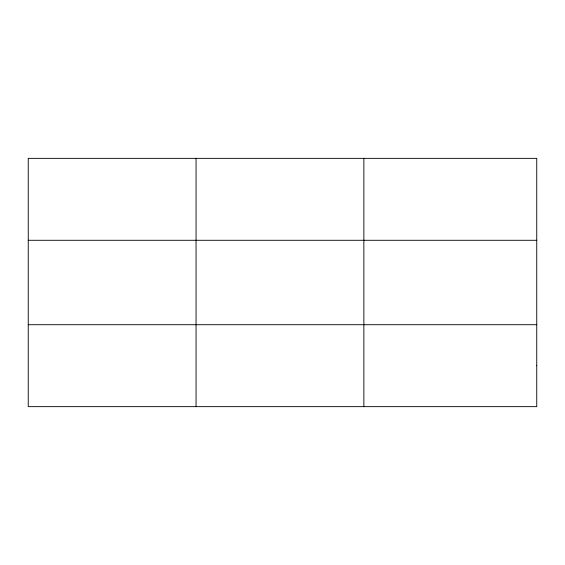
<?xml version="1.0" encoding="UTF-8"?>
<svg xmlns="http://www.w3.org/2000/svg" width="565" height="565" viewBox="0 0 565 565"><rect width="100%" height="100%" fill="white"/><g stroke="black" fill="none" stroke-linecap="round" stroke-linejoin="round"><path stroke-width="0.85" d="M196.055 406.645L196.055 158.355M363.86 406.645L363.86 158.355M28.25 240.287L536.75 240.287M28.25 324.713L536.75 324.713M536.75 365.682L536.75 406.645L28.25 406.645L28.25 158.355L536.75 158.355L536.75 365.682"/></g></svg>
